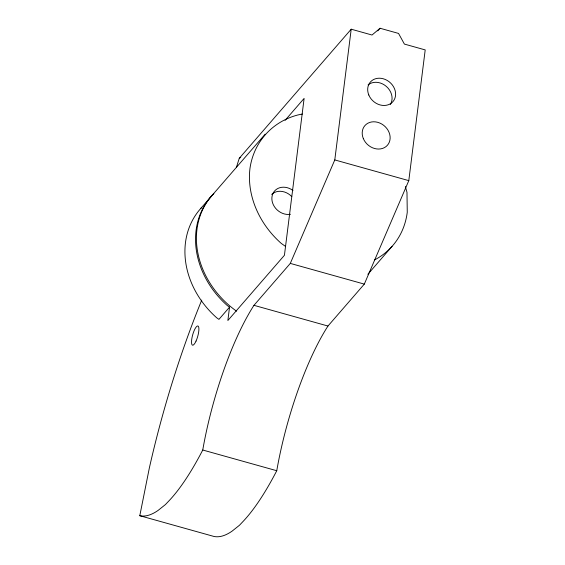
<?xml version="1.0" encoding="UTF-8"?>
<svg xmlns="http://www.w3.org/2000/svg" width="565" height="565" viewBox="0 0 565 565"><rect width="100%" height="100%" fill="white"/><g stroke="black" fill="none" stroke-linecap="round" stroke-linejoin="round"><path stroke-width="0.85" d="M212.984 194.494A84.694 71.19 40.9 0 0 227.349 305.587L229.545 307.134L227.864 320.51L284.428 255.274L304.118 98.409L285.071 120.38M139.788 515.704A209.304 55.547 -74.4 0 0 158.136 510.386L165.425 504.566L168.773 501.042A209.304 55.547 -74.4 0 0 202.75 450.015A137.733 36.556 -74.4 0 1 253.96 305.326L290.304 263.403L334.791 159.923L351.204 29.196L372.017 35.023L380.047 28.25L398.551 33.427L404.392 44.084L425.205 49.911L408.799 180.631L364.312 284.11L327.968 326.033A137.733 36.556 -74.4 0 0 276.758 470.723A209.304 55.547 -74.4 0 1 242.781 521.749L239.433 525.281L232.144 531.093A209.304 55.547 -74.4 0 1 213.796 536.411L139.795 515.704L149.344 467.997A296.505 78.69 -74.4 0 1 201.747 300.1M302.381 114.052A84.694 71.19 40.9 0 0 297.36 115.105C271.977 121.878 253.756 142.225 249.991 168.25A84.694 71.19 40.9 0 0 281.257 243.402L285.417 246.34M236.481 167.191A129.095 34.26 -74.4 0 1 239.278 158.292L351.204 29.196M200.66 208.577L211.268 196.345M212.15 195.321L265.176 134.159M377.752 30.891L380.047 28.25M229.545 307.134L218.945 319.366L216.741 317.82A84.694 71.19 40.9 0 1 201.797 207.334M367.864 274.272L392.075 246.347M239.278 158.292L240.754 157.416M334.791 159.923L408.799 180.631M290.304 263.403L364.312 284.11M253.96 305.326L327.968 326.033M202.75 450.015L276.758 470.723M405.345 186.485L406.984 192.333L407.259 212.256A84.694 71.19 40.9 0 1 374.659 259.858M368.098 84.884A14.944 12.564 40.9 0 1 386.467 86.537A14.944 12.564 40.9 0 1 390.295 104.511M290.502 214.276A14.944 12.564 40.9 0 1 271.927 197.206A14.944 12.564 40.9 0 1 292.981 190.469M271.666 194.424A14.944 12.564 40.9 0 1 291.78 196.613M236.551 311.174A84.694 71.19 40.9 0 1 213.867 193.477M368.804 95.012A14.944 12.564 40.9 0 0 392.837 101.742A14.944 12.564 40.9 0 0 383.282 78.768A14.944 12.564 40.9 0 0 368.804 95.012M196.034 341.091A9.965 2.641 -74.4 0 0 197.934 325.991A9.965 2.641 -74.4 0 0 191.683 339.657A9.965 2.641 -74.4 0 0 196.034 341.091M363.33 138.587A14.944 12.564 40.9 0 0 387.371 145.311A14.944 12.564 40.9 0 0 377.808 122.344A14.944 12.564 40.9 0 0 363.33 138.587"/></g></svg>
